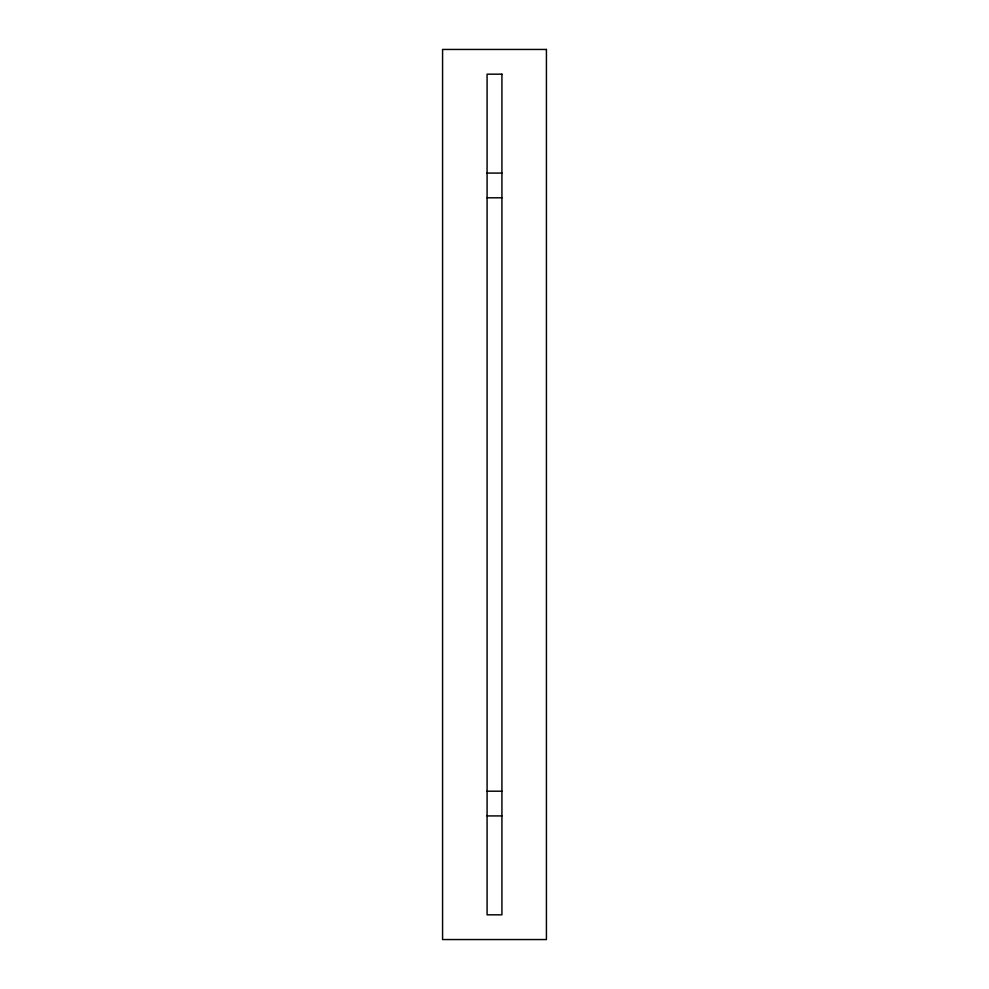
<?xml version="1.0" encoding="UTF-8"?>
<svg xmlns="http://www.w3.org/2000/svg" width="989" height="989" viewBox="0 0 989 989"><rect width="100%" height="100%" fill="white"/><g stroke="black" fill="none" stroke-linecap="round" stroke-linejoin="round"><path stroke-width="1.48" d="M487.083 173.075L501.918 173.075M487.083 197.8L501.918 197.8M487.083 791.2L501.918 791.2M487.083 815.925L501.918 815.925M546.423 49.45L442.578 49.45L442.578 939.55L546.423 939.55L546.423 49.45M501.918 74.175L487.083 74.175L487.083 914.825L501.918 914.825L501.918 74.175"/></g></svg>
